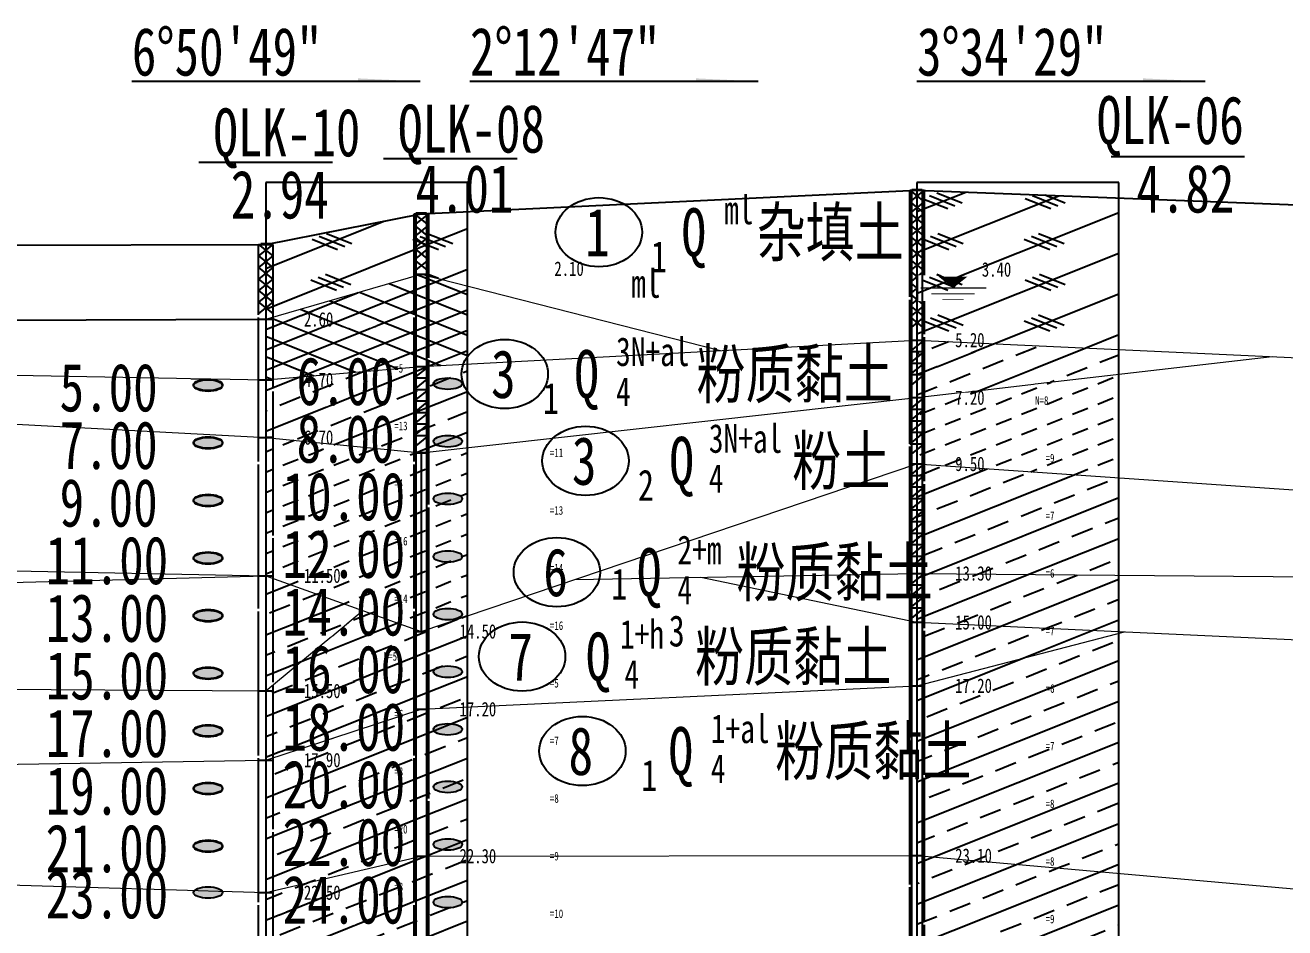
# Model space of a CAD drawing. Header units: millimetres. Extents: x 946 to 3601, y 223 to 2569.
# Drawn here: x 1785.34 to 1829.05, y 572.96 to 604.3 of the extents above; entities that cross this region are included whole.
import ezdxf

# ---------------------------------------------------------------- set-up
doc = ezdxf.new("R2010")
doc.units = ezdxf.units.MM
doc.linetypes.add('sx', pattern=[10, 5, 0, 5, 0])
for name, color, linetype in [('dz-temp', 4, 'Continuous'), ('GiCAD_PouMian', 7, 'Continuous'), ('GICAD_QUYANG', 7, 'Continuous'), ('地形线', 7, 'Continuous'), ('地质-地层符号', 3, 'Continuous'), ('地质-地面线', 7, 'Continuous'), ('地质-填充花纹', 8, 'Continuous'), ('地质-标贯', 7, 'Continuous'), ('地质-水位线', 5, 'Continuous'), ('地质-钻孔', 7, 'Continuous')]:
    doc.layers.add(name, color=color, linetype=linetype)
doc.layers.add('地质-地层线', color=7, linetype='Continuous', lineweight=15)
doc.layers.add('地质-文字', color=7, linetype='Continuous', lineweight=15)
doc.styles.add('LZ_PMT_LINE', font='', dxfattribs={"height": 2})
doc.styles.add('剖线方向', font='', dxfattribs={"width": 0.7, "height": 2.5})
doc.styles.add('地下水位', font='', dxfattribs={"width": 0.7, "height": 2.5})
doc.styles.add('地层编号', font='', dxfattribs={"width": 0.7, "height": 3})
doc.styles.add('层底标注', font='', dxfattribs={"width": 0.7, "height": 2.5})
doc.styles.add('岩土名称', font='', dxfattribs={"width": 0.7, "height": 3})
doc.styles.add('时代', font='', dxfattribs={"width": 0.7, "height": 3})
doc.styles.add('标贯动探', font='', dxfattribs={"width": 0.7, "height": 1.5})
doc.styles.get('LZ_PMT_LINE').set_extended_font_data('仿宋_GB2312')
doc.styles.get('剖线方向').set_extended_font_data('仿宋_GB2312')
doc.styles.get('地下水位').set_extended_font_data('仿宋_GB2312')
doc.styles.get('地层编号').set_extended_font_data('仿宋_GB2312')
doc.styles.get('层底标注').set_extended_font_data('仿宋_GB2312')
doc.styles.get('岩土名称').set_extended_font_data('仿宋_GB2312')
doc.styles.get('时代').set_extended_font_data('仿宋_GB2312')
doc.styles.get('标贯动探').set_extended_font_data('仿宋_GB2312')
doc.linetypes.add('swx', pattern='A,7,-1.5,["●",LZ_PMT_LINE,S=0.05,R=0,X=0,Y=0],-1.5', length=10)
pattern_1 = [(21.80141, (0, 0), (-1.7677652, 0.7071061), []), (21.80141, (1.75, 0), (-1.7677652, 0.7071061), [0.76157655, -0.47598506])]
pattern_2 = [(21.80141, (0, 0), (-0.88388348, 0.3535534), [0.57118298, -0.38078866])]
pattern_3 = [(21.80141, (0, 0), (-0.88388348, 0.3535534), []), (158.19859, (0, 0), (-0.88388348, -0.3535534), [])]
pattern_4 = [(21.80141, (0, 0), (-1.76776695, 0.7071068), []), (158.19859, (0.625, -0.1), (-3.535534, -1.4142136), [0.9519716, -2.855915]), (158.19859, (0.375, -0.2), (-3.535534, -1.4142136), [0.9519716, -2.855915]), (158.19859, (0.125, -0.3), (-3.535534, -1.4142136), [0.9519716, -2.855915]), (158.19859, (4.125, -0.1), (-3.535534, -1.4142136), [0.9519716, -2.855915]), (158.19859, (3.875, -0.2), (-3.535534, -1.4142136), [0.9519716, -2.855915]), (158.19859, (3.625, -0.3), (-3.535534, -1.4142136), [0.9519716, -2.855915])]

# ---------------------------------------------------------------- blocks, each defined once
blk = doc.blocks.new('shuiweifh')
at = {"color": 7, "linetype": 'swx'}
blk.add_wipeout([(-2.465, -2.243), (2.541, -2.243), (2.541, 2.218), (-2.465, 2.218)], dxfattribs=at).dxf.layer = '地质-水位线'
at = {"color": 7}
blk.add_lwpolyline([(0, 0, 0, 2, 0), (0, 2, 2, 2, 0)], format="xyseb", dxfattribs=at)
for points, const_width in [([(-2.251, 0.024), (2.321, 0.024)], 0.075), ([(-1.5, -1), (1.5, -1)], 0.075), ([(-0.75, -2), (0.75, -2)], 0.05)]:
    blk.add_lwpolyline(points, dxfattribs=dict(at, const_width=const_width))
blk = doc.blocks.new('pxfx')
blk.add_hatch(color=7).paths.add_polyline_path([(15.687, 0), (15.687, 0.52), (20.099, 0)])
at = {"color": 7, "linetype": 'Continuous'}
blk.add_wipeout([(-10.226, -0.218), (10.317, -0.218), (10.317, 0.725), (-10.226, 0.725)], dxfattribs=at)
at = {"layer": '地形线', "color": 7}
blk.add_line((20, 0), (0, 0), dxfattribs=at)
blk = doc.blocks.new('WipeoutBlock')
at = {"color": 7}
blk.add_wipeout([(0, 0), (0, 1), (1, 1), (1, 0)], dxfattribs=at)
blk = doc.blocks.new('gkqy_yuan.dwg不标1')
at = {"layer": 'GiCAD_PouMian'}
h = blk.add_hatch(color=7, dxfattribs=at)
edge = h.paths.add_edge_path()
edge.add_arc((0, 0), 1, 0, 360)
at = {"layer": 'GICAD_QUYANG', "color": 7}
blk.add_circle((0, 0), 1, dxfattribs=at)

msp = doc.modelspace()

# ---------------------------------------------------------------- hatches: boundary and pattern name
for points in [[(1796.889, 602.345), (1796.889, 602.449), (1799.095, 602.345)], [(1808.618, 602.345), (1808.618, 602.449), (1810.824, 602.345)]]:
    msp.add_hatch(color=7).paths.add_polyline_path(points)
at = {"layer": '地质-填充花纹', "linetype": 'Continuous'}
h = msp.add_hatch(dxfattribs=at)
h.set_pattern_fill('GKZTT', color=256, scale=0.25, style=0, pattern_type=2)
h.set_pattern_definition(pattern_4)
h.paths.add_polyline_path([(1800.688, 595.243), (1799.088, 595.651), (1799.088, 597.751), (1800.688, 597.827)])
h = msp.add_hatch(dxfattribs=at)
h.set_pattern_fill('GKSTT', color=256, scale=0.25, style=0, pattern_type=2)
h.set_pattern_definition(pattern_3)
h.paths.add_polyline_path([(1800.688, 595.243), (1800.688, 592.536), (1799.088, 592.451), (1799.088, 595.651)])
h = msp.add_hatch(dxfattribs=at)
h.set_pattern_fill('GLYNT', color=256, scale=0.25, style=0, pattern_type=2)
h.set_pattern_definition(pattern_1)
h.paths.add_polyline_path([(1800.688, 589.629), (1799.088, 589.451), (1799.088, 592.451), (1800.688, 592.536)])
h = msp.add_hatch(dxfattribs=at)
h.set_pattern_fill('GKFT', color=256, scale=0.25, style=0, pattern_type=2)
h.set_pattern_definition(pattern_2)
h.paths.add_polyline_path([(1800.688, 583.792), (1799.088, 583.251), (1799.088, 589.451), (1800.688, 589.629)])
h = msp.add_hatch(dxfattribs=at)
h.set_pattern_fill('GLYNT', color=256, scale=0.25, style=0, pattern_type=2)
h.set_pattern_definition(pattern_1)
h.paths.add_polyline_path([(1823.288, 588.583), (1823.288, 585.206), (1816.288, 585.266), (1816.288, 589.066)])
h = msp.add_hatch(dxfattribs=at)
h.set_pattern_fill('GLYNT', color=256, scale=0.25, style=0, pattern_type=2)
h.set_pattern_definition(pattern_1)
h.paths.add_polyline_path([(1823.288, 585.206), (1823.288, 583.242), (1816.288, 583.566), (1816.288, 585.266)])
h = msp.add_hatch(dxfattribs=at)
h.set_pattern_fill('GLYNT', color=256, scale=0.25, style=0, pattern_type=2)
h.set_pattern_definition(pattern_1)
h.paths.add_polyline_path([(1800.688, 580.627), (1799.088, 580.551), (1799.088, 583.251), (1800.688, 583.792)])
h = msp.add_hatch(dxfattribs=at)
h.set_pattern_fill('GLYNT', color=256, scale=0.25, style=0, pattern_type=2)
h.set_pattern_definition(pattern_1)
h.paths.add_polyline_path([(1823.288, 583.242), (1823.288, 583.181), (1816.288, 581.366), (1816.288, 583.566)])
h = msp.add_hatch(dxfattribs=at)
h.set_pattern_fill('GLYNT', color=256, scale=0.25, style=0, pattern_type=2)
h.set_pattern_definition(pattern_1)
h.paths.add_polyline_path([(1823.288, 574.851), (1816.288, 575.466), (1816.288, 581.366), (1823.288, 583.181)])
h = msp.add_hatch(dxfattribs=at)
h.set_pattern_fill('GLYNT', color=256, scale=0.25, style=0, pattern_type=2)
h.set_pattern_definition(pattern_1)
h.paths.add_polyline_path([(1800.688, 575.453), (1799.088, 575.451), (1799.088, 580.551), (1800.688, 580.627)])
h = msp.add_hatch(dxfattribs=at)
h.set_pattern_fill('GLYNT', color=256, scale=0.25, style=0, pattern_type=2)
h.set_pattern_definition(pattern_1)
h.paths.add_polyline_path([(1800.688, 566.894), (1799.088, 566.651), (1799.088, 575.451), (1800.688, 575.453)])
h = msp.add_hatch(dxfattribs=at)
h.set_pattern_fill('GLYNT', color=256, scale=0.25, style=0, pattern_type=2)
h.set_pattern_definition(pattern_1)
h.paths.add_polyline_path([(1823.288, 574.851), (1823.288, 569.074), (1816.288, 569.266), (1816.288, 575.466)])

# ---------------------------------------------------------------- linework, layer by layer
at = {"color": 7, "linetype": 'Continuous'}
msp.add_line((1597.888, 593.524), (1793.688, 594.084), dxfattribs=at)
at = {"layer": 'dz-temp', "color": 7, "linetype": 'Continuous'}
for p, q in [((1800.688, 598.834), (1793.688, 598.834)), ((1793.688, 598.834), (1793.688, 517.745)), ((1800.688, 517.745), (1800.688, 598.834)), ((1823.288, 598.834), (1816.288, 598.834)), ((1823.288, 528.566), (1823.288, 598.834))]:
    msp.add_line(p, q, dxfattribs=at)
at = {"layer": '地形线', "color": 7}
for p, q in [((1799.045, 602.345), (1789.045, 602.345)), ((1810.775, 602.345), (1800.775, 602.345))]:
    msp.add_line(p, q, dxfattribs=at)
at = {"layer": '地质-地层符号', "color": 7, "linetype": 'Continuous'}
for centre in [(1805.248, 597.108), (1801.982, 592.185), (1804.786, 589.172), (1803.793, 585.306), (1802.584, 582.377), (1804.678, 579.097)]:
    msp.add_ellipse(centre, major_axis=(-1.5, 0), ratio=0.8, dxfattribs=at)
at = {"layer": '地质-地层线', "color": 7}
for p, q in [((1799.088, 595.651), (1809.473, 593.004)), ((1799.088, 592.451), (1816.288, 593.366)), ((1793.688, 591.984), (1799.088, 592.451)), ((1799.088, 583.251), (1816.288, 589.066)), ((1816.288, 589.066), (1842.788, 587.238)), ((1804.404, 585.048), (1816.288, 585.266)), ((1816.288, 585.266), (1842.788, 585.038)), ((1808.791, 585.129), (1816.288, 583.566)), ((1816.288, 583.566), (1842.788, 582.338)), ((1816.288, 581.366), (1823.486, 583.233)), ((1799.088, 580.551), (1816.288, 581.366)), ((1799.088, 575.451), (1816.288, 575.466)), ((1816.288, 575.466), (1842.788, 573.138))]:
    msp.add_line(p, q, dxfattribs=at)
at = {"layer": '地质-地面线', "color": 7, "linetype": 'Continuous'}
for p, q in [((1799.088, 597.751), (1816.288, 598.566)), ((1816.288, 598.566), (1842.788, 597.538)), ((1793.688, 596.684), (1799.088, 597.751)), ((1597.888, 596.124), (1793.688, 596.684))]:
    msp.add_line(p, q, dxfattribs=at)
at = {"layer": '地质-钻孔', "color": 7, "linetype": 'Continuous'}
for p, q in [((1823.021, 599.742), (1827.653, 599.742)), ((1791.372, 599.54), (1796.004, 599.54)), ((1797.779, 599.671), (1802.411, 599.671)), ((1816.038, 598.566), (1816.538, 598.566)), ((1816.038, 598.566), (1816.538, 598.166)), ((1816.538, 598.566), (1816.038, 598.166)), ((1816.114, 598.596), (1816.463, 598.596)), ((1816.038, 598.166), (1816.538, 597.766)), ((1816.538, 598.166), (1816.038, 597.766)), ((1798.838, 597.751), (1799.338, 597.751)), ((1798.838, 597.751), (1799.338, 597.351)), ((1799.338, 597.751), (1798.838, 597.351)), ((1798.914, 597.781), (1799.263, 597.781)), ((1798.914, 513.745), (1798.914, 597.781)), ((1799.263, 597.781), (1799.263, 513.751)), ((1816.038, 597.766), (1816.538, 597.366)), ((1816.538, 597.766), (1816.038, 597.366)), ((1798.838, 597.351), (1799.338, 596.951)), ((1799.338, 597.351), (1798.838, 596.951)), ((1816.038, 597.366), (1816.538, 596.966)), ((1816.538, 597.366), (1816.038, 596.966)), ((1793.438, 596.684), (1793.938, 596.684)), ((1793.438, 596.684), (1793.938, 596.284)), ((1793.938, 596.684), (1793.438, 596.284)), ((1793.514, 596.714), (1793.863, 596.714)), ((1798.838, 596.951), (1799.338, 596.551)), ((1799.338, 596.951), (1798.838, 596.551)), ((1816.038, 596.966), (1816.538, 596.566)), ((1816.538, 596.966), (1816.038, 596.566)), ((1793.438, 596.284), (1793.938, 595.884)), ((1793.938, 596.284), (1793.438, 595.884)), ((1798.838, 596.551), (1799.338, 596.151)), ((1799.338, 596.551), (1798.838, 596.151)), ((1816.038, 596.566), (1816.538, 596.166)), ((1816.538, 596.566), (1816.038, 596.166)), ((1793.438, 595.884), (1793.938, 595.484)), ((1793.938, 595.884), (1793.438, 595.484)), ((1798.838, 596.151), (1799.338, 595.751)), ((1799.338, 596.151), (1798.838, 595.751)), ((1816.038, 596.166), (1816.538, 595.766)), ((1816.538, 596.166), (1816.038, 595.766)), ((1816.038, 595.766), (1816.538, 595.366)), ((1816.538, 595.766), (1816.038, 595.366)), ((1793.438, 595.484), (1793.938, 595.084)), ((1793.938, 595.484), (1793.438, 595.084)), ((1798.838, 595.651), (1799.338, 595.651)), ((1798.838, 595.651), (1799.338, 595.651)), ((1816.038, 595.366), (1816.538, 594.966)), ((1816.538, 595.366), (1816.038, 594.966)), ((1793.438, 595.084), (1793.938, 594.684)), ((1793.938, 595.084), (1793.438, 594.684)), ((1816.038, 594.966), (1816.538, 594.566)), ((1816.538, 594.966), (1816.038, 594.566)), ((1793.438, 594.684), (1793.938, 594.284)), ((1793.938, 594.684), (1793.438, 594.284)), ((1816.038, 594.566), (1816.538, 594.166)), ((1816.538, 594.566), (1816.038, 594.166)), ((1793.438, 594.084), (1793.938, 594.084)), ((1793.438, 594.084), (1793.938, 594.084)), ((1816.038, 594.166), (1816.538, 593.766)), ((1816.538, 594.166), (1816.038, 593.766)), ((1816.038, 593.366), (1816.538, 593.366)), ((1816.038, 593.366), (1816.538, 593.366)), ((1816.538, 593.366), (1816.038, 592.966)), ((1816.038, 593.366), (1816.538, 593.366)), ((1816.538, 593.366), (1816.538, 593.366)), ((1816.038, 592.966), (1816.538, 592.966)), ((1816.538, 592.966), (1816.038, 592.566)), ((1816.538, 592.966), (1816.538, 592.966)), ((1798.838, 592.451), (1799.338, 592.451)), ((1798.838, 592.451), (1799.338, 592.451)), ((1798.838, 592.451), (1799.338, 592.451)), ((1799.338, 592.451), (1798.838, 592.051)), ((1799.338, 592.451), (1799.338, 592.451)), ((1816.038, 592.566), (1816.538, 592.566)), ((1816.538, 592.566), (1816.038, 592.166)), ((1816.538, 592.566), (1816.538, 592.566)), ((1793.438, 591.984), (1793.938, 591.984)), ((1793.438, 591.984), (1793.938, 591.984)), ((1798.838, 592.051), (1799.338, 592.051)), ((1799.338, 592.051), (1798.838, 591.651)), ((1799.338, 592.051), (1799.338, 592.051)), ((1816.038, 592.166), (1816.538, 592.166)), ((1816.538, 592.166), (1816.038, 591.766)), ((1816.538, 592.166), (1816.538, 592.166)), ((1798.838, 591.651), (1799.338, 591.651)), ((1799.338, 591.651), (1798.838, 591.251)), ((1799.338, 591.651), (1799.338, 591.651)), ((1798.838, 591.251), (1799.338, 591.251)), ((1799.338, 591.251), (1798.838, 590.851)), ((1799.338, 591.251), (1799.338, 591.251)), ((1816.038, 591.366), (1816.538, 591.366)), ((1816.038, 591.366), (1816.538, 591.366)), ((1816.038, 591.366), (1816.538, 591.366)), ((1816.538, 591.366), (1816.038, 590.966)), ((1816.038, 590.966), (1816.538, 590.966)), ((1816.538, 590.966), (1816.038, 590.566)), ((1816.538, 591.366), (1816.538, 591.366)), ((1816.538, 590.966), (1816.538, 590.966)), ((1798.838, 590.851), (1799.338, 590.851)), ((1799.338, 590.851), (1798.838, 590.451)), ((1799.338, 590.851), (1799.338, 590.851)), ((1816.038, 590.566), (1816.538, 590.566)), ((1816.538, 590.566), (1816.038, 590.166)), ((1816.538, 590.566), (1816.538, 590.566)), ((1798.838, 590.451), (1799.338, 590.451)), ((1799.338, 590.451), (1798.838, 590.051)), ((1799.338, 590.451), (1799.338, 590.451)), ((1816.038, 590.166), (1816.538, 590.166)), ((1816.538, 590.166), (1816.038, 589.766)), ((1816.538, 590.166), (1816.538, 590.166)), ((1793.438, 589.984), (1793.938, 589.984)), ((1793.438, 589.984), (1793.938, 589.984)), ((1793.438, 589.984), (1793.938, 589.984)), ((1793.938, 589.984), (1793.688, 589.984)), ((1793.688, 589.984), (1793.688, 585.184)), ((1798.838, 590.051), (1799.338, 590.051)), ((1799.338, 590.051), (1798.838, 589.651)), ((1799.338, 590.051), (1799.338, 590.051)), ((1816.038, 589.766), (1816.538, 589.766)), ((1816.538, 589.766), (1816.038, 589.366)), ((1816.538, 589.766), (1816.538, 589.766)), ((1798.838, 589.451), (1799.338, 589.451)), ((1798.838, 589.451), (1799.338, 589.451)), ((1798.838, 589.451), (1799.338, 589.451)), ((1799.338, 589.451), (1799.088, 589.451)), ((1799.088, 589.451), (1799.088, 583.251)), ((1816.038, 589.066), (1816.538, 589.066)), ((1816.038, 589.066), (1816.538, 589.066)), ((1816.538, 589.066), (1816.038, 588.666)), ((1816.038, 589.066), (1816.538, 589.066)), ((1816.538, 589.066), (1816.538, 589.066)), ((1816.038, 588.666), (1816.538, 588.666)), ((1816.538, 588.666), (1816.038, 588.266)), ((1816.538, 588.666), (1816.538, 588.666)), ((1816.038, 588.266), (1816.538, 588.266)), ((1816.538, 588.266), (1816.038, 587.866)), ((1816.538, 588.266), (1816.538, 588.266)), ((1816.038, 587.866), (1816.538, 587.866)), ((1816.538, 587.866), (1816.038, 587.466)), ((1816.038, 587.466), (1816.538, 587.466)), ((1816.538, 587.466), (1816.038, 587.066)), ((1816.538, 587.866), (1816.538, 587.866)), ((1816.538, 587.466), (1816.538, 587.466)), ((1816.038, 587.066), (1816.538, 587.066)), ((1816.538, 587.066), (1816.038, 586.666)), ((1816.538, 587.066), (1816.538, 587.066)), ((1816.038, 586.666), (1816.538, 586.666)), ((1816.538, 586.666), (1816.038, 586.266)), ((1816.538, 586.666), (1816.538, 586.666)), ((1816.038, 586.266), (1816.538, 586.266)), ((1816.538, 586.266), (1816.038, 585.866)), ((1816.538, 586.266), (1816.538, 586.266)), ((1816.038, 585.866), (1816.538, 585.866)), ((1816.538, 585.866), (1816.038, 585.466)), ((1816.538, 585.866), (1816.538, 585.866)), ((1816.038, 585.266), (1816.538, 585.266)), ((1816.038, 585.266), (1816.538, 585.266)), ((1816.038, 585.266), (1816.538, 585.266)), ((1816.538, 585.266), (1816.038, 584.866)), ((1816.538, 585.266), (1816.538, 585.266)), ((1793.438, 585.184), (1793.938, 585.184)), ((1793.438, 585.184), (1793.938, 585.184)), ((1816.038, 584.866), (1816.538, 584.866)), ((1816.538, 584.866), (1816.038, 584.466)), ((1816.538, 584.866), (1816.538, 584.866)), ((1816.038, 584.466), (1816.538, 584.466)), ((1816.538, 584.466), (1816.038, 584.066)), ((1816.538, 584.466), (1816.538, 584.466)), ((1816.038, 584.066), (1816.538, 584.066)), ((1816.538, 584.066), (1816.038, 583.666)), ((1816.538, 584.066), (1816.538, 584.066)), ((1816.038, 583.566), (1816.538, 583.566)), ((1816.038, 583.566), (1816.538, 583.566)), ((1798.838, 583.251), (1799.338, 583.251)), ((1798.838, 583.251), (1799.338, 583.251)), ((1816.038, 581.366), (1816.538, 581.366)), ((1816.038, 581.366), (1816.538, 581.366)), ((1793.438, 581.184), (1793.938, 581.184)), ((1793.438, 581.184), (1793.938, 581.184)), ((1798.838, 580.551), (1799.338, 580.551)), ((1798.838, 580.551), (1799.338, 580.551)), ((1793.438, 578.784), (1793.938, 578.784)), ((1793.438, 578.784), (1793.938, 578.784)), ((1798.838, 575.451), (1799.338, 575.451)), ((1798.838, 575.451), (1799.338, 575.451)), ((1816.038, 575.466), (1816.538, 575.466)), ((1816.038, 575.466), (1816.538, 575.466)), ((1793.438, 574.184), (1793.938, 574.184)), ((1793.438, 574.184), (1793.938, 574.184))]:
    msp.add_line(p, q, dxfattribs=at)
at = {"layer": '地质-钻孔', "color": 7, "linetype": 'sx'}
for p, q in [((1816.038, 598.566), (1816.538, 598.566)), ((1816.038, 528.566), (1816.038, 598.566)), ((1816.538, 598.566), (1816.538, 528.566)), ((1798.838, 597.751), (1799.338, 597.751)), ((1798.838, 517.745), (1798.838, 597.751)), ((1799.338, 597.751), (1799.338, 517.745)), ((1793.438, 596.684), (1793.938, 596.684)), ((1793.438, 517.745), (1793.438, 596.684)), ((1793.938, 596.684), (1793.938, 517.745))]:
    msp.add_line(p, q, dxfattribs=at)

# ---------------------------------------------------------------- block references
at = {"color": 7, "linetype": 'Continuous'}
for name, p, xscale, yscale in [('pxfx', (1816.288, 602.345), 0.5, 0.2), ('gkqy_yuan.dwg不标1', (1800.007, 591.851), 0.5, 0.2), ('gkqy_yuan.dwg不标1', (1800.007, 591.851), 0.5, 0.2), ('WipeoutBlock', (1794.66, 591.066), 2.137297264305244, 0.4605405405405509), ('gkqy_yuan.dwg不标1', (1800.007, 589.851), 0.5, 0.2), ('gkqy_yuan.dwg不标1', (1800.007, 589.851), 0.5, 0.2), ('WipeoutBlock', (1794.66, 589.066), 2.137297264305244, 0.4605405405405509), ('gkqy_yuan.dwg不标1', (1800.007, 587.851), 0.5, 0.2), ('gkqy_yuan.dwg不标1', (1800.007, 587.851), 0.5, 0.2), ('WipeoutBlock', (1794.176, 587.066), 2.621621580381725, 0.4605405405405509), ('gkqy_yuan.dwg不标1', (1800.007, 585.851), 0.5, 0.2), ('gkqy_yuan.dwg不标1', (1800.007, 585.851), 0.5, 0.2), ('WipeoutBlock', (1794.176, 585.066), 2.621621580381725, 0.4605405405405509), ('gkqy_yuan.dwg不标1', (1800.007, 583.851), 0.5, 0.2), ('gkqy_yuan.dwg不标1', (1800.007, 583.851), 0.5, 0.2), ('WipeoutBlock', (1794.176, 583.066), 2.621621580381725, 0.4605405405405509), ('gkqy_yuan.dwg不标1', (1800.007, 581.851), 0.5, 0.2), ('gkqy_yuan.dwg不标1', (1800.007, 581.851), 0.5, 0.2), ('WipeoutBlock', (1794.176, 581.066), 2.621621580381725, 0.4605405405405509), ('gkqy_yuan.dwg不标1', (1800.007, 579.851), 0.5, 0.2), ('gkqy_yuan.dwg不标1', (1800.007, 579.851), 0.5, 0.2), ('WipeoutBlock', (1794.176, 579.066), 2.621621580381725, 0.4605405405405509), ('gkqy_yuan.dwg不标1', (1800.007, 577.851), 0.5, 0.2), ('gkqy_yuan.dwg不标1', (1800.007, 577.851), 0.5, 0.2), ('WipeoutBlock', (1794.176, 577.066), 2.621621580381725, 0.4605405405405509), ('gkqy_yuan.dwg不标1', (1800.007, 575.851), 0.5, 0.2), ('gkqy_yuan.dwg不标1', (1800.007, 575.851), 0.5, 0.2), ('WipeoutBlock', (1794.176, 575.066), 2.621621580381725, 0.4605405405405509), ('gkqy_yuan.dwg不标1', (1800.007, 573.851), 0.5, 0.2), ('WipeoutBlock', (1794.176, 573.066), 2.621621580381725, 0.4605405405405509)]:
    msp.add_blockref(name, p, dxfattribs=dict(at, xscale=xscale, yscale=yscale))
at = {"linetype": 'Continuous'}
for p, xscale, yscale in [((1794.913, 593.794), 2.621621580381725, 0.5556756756756659), ((1791.088, 591.569, 0), 1.200000009999894, 0.4800000039999577), ((1791.088, 589.569, 0), 1.200000009999894, 0.4800000039999577), ((1809.344, 589.426, 0), 1.200000009999894, 0.4800000039999577), ((1791.088, 587.569, 0), 1.200000009999894, 0.4800000039999577), ((1791.088, 585.569, 0), 1.200000009999894, 0.4800000039999577), ((1791.088, 583.569, 0), 1.200000009999894, 0.4800000039999577), ((1791.088, 581.569, 0), 1.200000009999894, 0.4800000039999577), ((1791.088, 579.544, 0), 1.200000009999894, 0.4800000039999577), ((1791.088, 577.569, 0), 1.200000009999894, 0.4800000039999577), ((1791.088, 575.569, 0), 1.200000009999894, 0.4800000039999577), ((1791.088, 573.944, 0), 1.200000009999894, 0.4800000039999577)]:
    msp.add_blockref('WipeoutBlock', p, dxfattribs=dict(at, xscale=xscale, yscale=yscale))
at = {"linetype": 'Continuous', "xscale": 3.332400027769706, "yscale": 1.332960011107883, "zscale": 2.777}
msp.add_blockref('WipeoutBlock', (1816.999, 591.609, 0), dxfattribs=at)

# ---------------------------------------------------------------- texts
at = {"color": 7, "linetype": 'Continuous', "style": '剖线方向', "width": 0.75}
for s, p in [('6°50\'49"', (1789.045, 602.545)), ('2°12\'47"', (1800.775, 602.545)), ('QLK-10', (1791.872, 599.74)), ('QLK-08', (1798.279, 599.871)), ('QLK-06', (1822.526, 600.167)), ('4.01', (1798.884, 597.787)), ('4.82', (1823.899, 597.791)), ('2.94', (1792.477, 597.584)), ('5.00', (1786.537, 590.887)), ('7.00', (1786.537, 588.887)), ('9.00', (1786.537, 586.887)), ('11.00', (1786.053, 584.887)), ('13.00', (1786.053, 582.887)), ('15.00', (1786.053, 580.887)), ('17.00', (1786.053, 578.887)), ('19.00', (1786.053, 576.887)), ('21.00', (1786.053, 574.887)), ('23.00', (1786.053, 573.287))]:
    msp.add_text(s, height=1.6667, dxfattribs=at).set_placement(p)
at = {"layer": '地质-地层符号', "color": 7, "linetype": 'Continuous', "width": 0.75}
for s, height, style, p in [('ml', 0.9997, '时代', (1809.594, 597.386)), ('Q', 1.666, '时代', (1808.118, 596.275)), ('杂填土', 1.6662, '岩土名称', (1810.72, 596.275)), ('1', 1.666, '地层编号', (1804.777, 596.275)), ('1', 1.083, '地层编号', (1807.058, 595.72)), ('ml', 0.9997, '时代', (1806.372, 594.833)), ('3N+al', 0.9997, '时代', (1805.845, 592.463)), ('粉质黏土', 1.6662, '岩土名称', (1808.636, 591.352)), ('3', 1.666, '地层编号', (1801.51, 591.352)), ('Q', 1.666, '时代', (1804.398, 591.352)), ('1', 1.083, '地层编号', (1803.308, 590.797)), ('4', 1, '时代', (1805.845, 591.074)), ('粉土', 1.6662, '岩土名称', (1811.956, 588.339)), ('3', 1.666, '地层编号', (1804.314, 588.339)), ('Q', 1.666, '时代', (1807.696, 588.339)), ('2', 1.083, '地层编号', (1806.606, 587.784)), ('4', 1, '时代', (1809.065, 588.061)), ('2+m', 0.9997, '时代', (1807.975, 585.583)), ('Q', 1.666, '时代', (1806.57, 584.472)), ('粉质黏土', 1.6662, '岩土名称', (1810.023, 584.472)), ('6', 1.666, '地层编号', (1803.322, 584.472)), ('1', 1.083, '地层编号', (1805.682, 584.351)), ('4', 1, '时代', (1807.975, 584.195)), ('1+h', 0.9997, '时代', (1805.981, 582.655)), ('3', 1.083, '地层编号', (1807.674, 582.728)), ('7', 1.666, '地层编号', (1802.112, 581.544)), ('Q', 1.666, '时代', (1804.799, 581.544)), ('粉质黏土', 1.6662, '岩土名称', (1808.586, 581.544)), ('4', 1, '时代', (1806.136, 581.266)), ('1+al', 0.9997, '时代', (1809.135, 579.375)), ('粉质黏土', 1.6662, '岩土名称', (1811.366, 578.264)), ('8', 1.666, '地层编号', (1804.198, 578.264)), ('Q', 1.666, '时代', (1807.667, 578.264)), ('1', 1.083, '地层编号', (1806.721, 577.709)), ('4', 1, '时代', (1809.135, 577.986))]:
    msp.add_text(s, height=height, dxfattribs=dict(at, style=style)).set_placement(p)
at = {"layer": '地质-文字', "color": 7, "linetype": 'Continuous', "style": '层底标注', "width": 0.75}
for s, p in [('2.10', (1803.705, 595.592)), ('9.50', (1817.613, 588.816)), ('13.30', (1817.613, 585.016)), ('15.00', (1817.613, 583.316)), ('14.50', (1800.413, 583.001)), ('17.20', (1817.613, 581.116)), ('17.20', (1800.413, 580.301)), ('22.30', (1800.413, 575.201)), ('23.10', (1817.613, 575.216)), ('22.50', (1795.013, 573.934))]:
    msp.add_text(s, height=0.5, dxfattribs=at).set_placement(p)
at = {"layer": '地质-标贯', "color": 7, "linetype": 'Continuous', "style": '标贯动探', "width": 0.75}
for s, p in [('=5', (1798.151, 592.234)), ('=13', (1798.151, 590.234)), ('=11', (1803.551, 589.301)), ('=9', (1820.751, 589.116)), ('=4', (1798.151, 588.234)), ('=13', (1803.551, 587.301)), ('=7', (1820.751, 587.116)), ('=16', (1798.151, 586.234)), ('=14', (1803.551, 585.301)), ('=6', (1820.751, 585.116)), ('=14', (1798.151, 584.234)), ('=16', (1803.551, 583.301)), ('=7', (1820.751, 583.116)), ('N=5', (1797.788, 582.234)), ('=5', (1803.551, 581.301)), ('=6', (1820.751, 581.116)), ('=6', (1798.151, 580.234)), ('=7', (1803.551, 579.301)), ('=7', (1820.751, 579.116)), ('=8', (1798.151, 578.234)), ('=8', (1803.551, 577.301)), ('=8', (1820.751, 577.116)), ('=20', (1798.151, 576.234)), ('=9', (1803.551, 575.301)), ('=8', (1820.751, 575.116)), ('=8', (1798.151, 574.234)), ('=10', (1803.551, 573.301)), ('=9', (1820.751, 573.116))]:
    msp.add_text(s, height=0.3, dxfattribs=at).set_placement(p)

# ---------------------------------------------------------------- next in the draw order: hatches: boundary and pattern name
at = {"layer": '地质-填充花纹', "linetype": 'Continuous'}
h = msp.add_hatch(dxfattribs=at)
h.set_pattern_fill('GKZTT', color=256, scale=0.25, style=0, pattern_type=2)
h.set_pattern_definition(pattern_4)
h.paths.add_polyline_path([(1799.088, 595.651), (1793.688, 594.084), (1793.688, 596.684), (1799.088, 597.751)])
h = msp.add_hatch(dxfattribs=at)
h.set_pattern_fill('GKSTT', color=256, scale=0.25, style=0, pattern_type=2)
h.set_pattern_definition(pattern_3)
h.paths.add_polyline_path([(1799.088, 592.451), (1793.688, 591.984), (1793.688, 594.084), (1799.088, 595.651)])

# ---------------------------------------------------------------- next in the draw order: linework, layer by layer
at = {"layer": '地质-地层线', "color": 7}
msp.add_line((1793.688, 594.084), (1799.088, 595.651), dxfattribs=at)

# ---------------------------------------------------------------- next in the draw order: block references
at = {"linetype": 'Continuous', "xscale": 3.332400027769706, "yscale": 1.332960011107883, "zscale": 2.777}
msp.add_blockref('WipeoutBlock', (1816.999, 591.539, 0), dxfattribs=at)
at = {"linetype": 'Continuous', "xscale": 1.200000009999894, "yscale": 0.4800000039999577}
for p in [(1791.088, 591.544, 0), (1791.088, 589.544, 0), (1809.344, 589.451, 0), (1791.088, 587.544, 0), (1791.088, 585.544, 0), (1791.088, 583.544, 0), (1791.088, 581.544, 0), (1791.088, 579.569, 0), (1791.088, 577.544, 0), (1791.088, 575.544, 0)]:
    msp.add_blockref('WipeoutBlock', p, dxfattribs=at)
at = {"color": 7, "linetype": 'Continuous'}
for name, p, xscale, yscale in [('WipeoutBlock', (1794.66, 591.066), 2.137297264305244, 0.4605405405405509), ('WipeoutBlock', (1794.66, 589.066), 2.137297264305244, 0.4605405405405509), ('WipeoutBlock', (1794.176, 587.066), 2.621621580381725, 0.4605405405405509), ('WipeoutBlock', (1794.176, 585.066), 2.621621580381725, 0.4605405405405509), ('WipeoutBlock', (1794.176, 583.066), 2.621621580381725, 0.4605405405405509), ('WipeoutBlock', (1794.176, 581.066), 2.621621580381725, 0.4605405405405509), ('WipeoutBlock', (1794.176, 579.066), 2.621621580381725, 0.4605405405405509), ('WipeoutBlock', (1794.176, 577.066), 2.621621580381725, 0.4605405405405509), ('WipeoutBlock', (1794.176, 575.066), 2.621621580381725, 0.4605405405405509), ('gkqy_yuan.dwg不标1', (1791.688, 574.184), 0.5, 0.2)]:
    msp.add_blockref(name, p, dxfattribs=dict(at, xscale=xscale, yscale=yscale))
at = {"layer": '地质-水位线', "color": 7, "linetype": 'swx', "xscale": 0.5, "yscale": 0.2}
msp.add_blockref('shuiweifh', (1817.538, 595.166), dxfattribs=at)

# ---------------------------------------------------------------- next in the draw order: texts
at = {"color": 7, "linetype": 'Continuous', "style": '剖线方向', "width": 0.75}
for s, p in [('3°34\'29"', (1816.288, 602.545)), ('24.00', (1794.276, 573.106))]:
    msp.add_text(s, height=1.6667, dxfattribs=at).set_placement(p)
at = {"layer": '地质-文字', "color": 7, "linetype": 'Continuous', "style": '层底标注', "width": 0.75}
for s, p in [('2.60', (1795.013, 593.834)), ('5.20', (1817.613, 593.116))]:
    msp.add_text(s, height=0.5, dxfattribs=at).set_placement(p)

# ---------------------------------------------------------------- next in the draw order: hatches: boundary and pattern name
at = {"layer": '地质-填充花纹', "linetype": 'Continuous'}
h = msp.add_hatch(dxfattribs=at)
h.set_pattern_fill('GKZTT', color=256, scale=0.25, style=0, pattern_type=2)
h.set_pattern_definition(pattern_4)
h.paths.add_polyline_path([(1823.288, 598.295), (1823.288, 593.042), (1816.288, 593.366), (1816.288, 598.566)])
h = msp.add_hatch(dxfattribs=at)
h.set_pattern_fill('GLYNT', color=256, scale=0.25, style=0, pattern_type=2)
h.set_pattern_definition(pattern_1)
h.paths.add_polyline_path([(1823.288, 593.042), (1823.288, 592.178), (1816.288, 591.366), (1816.288, 593.366)])
h = msp.add_hatch(dxfattribs=at)
h.set_pattern_fill('GLYNT', color=256, scale=0.25, style=0, pattern_type=2)
h.set_pattern_definition(pattern_1)
h.paths.add_polyline_path([(1799.088, 589.451), (1793.688, 589.984), (1793.688, 591.984), (1799.088, 592.451)])
h = msp.add_hatch(dxfattribs=at)
h.set_pattern_fill('GKFT', color=256, scale=0.25, style=0, pattern_type=2)
h.set_pattern_definition(pattern_2)
h.paths.add_polyline_path([(1823.288, 588.583), (1816.288, 589.066), (1816.288, 591.366), (1823.288, 592.178)])
h = msp.add_hatch(dxfattribs=at)
h.set_pattern_fill('GKFT', color=256, scale=0.25, style=0, pattern_type=2)
h.set_pattern_definition(pattern_2)
h.paths.add_polyline_path([(1799.088, 589.451), (1799.088, 583.251), (1797.063, 583.976), (1793.688, 585.184), (1793.688, 589.984)])
h = msp.add_hatch(dxfattribs=at)
h.set_pattern_fill('GLYNT', color=256, scale=0.25, style=0, pattern_type=2)
h.set_pattern_definition(pattern_1)
h.paths.add_polyline_path([(1797.063, 583.976), (1793.688, 581.184), (1793.688, 585.184)])
h = msp.add_hatch(dxfattribs=at)
h.set_pattern_fill('GLYNT', color=256, scale=0.25, style=0, pattern_type=2)
h.set_pattern_definition(pattern_1)
h.paths.add_polyline_path([(1799.088, 583.251), (1799.088, 580.551), (1793.688, 578.784), (1793.688, 581.184), (1797.063, 583.976)])
h = msp.add_hatch(dxfattribs=at)
h.set_pattern_fill('GLYNT', color=256, scale=0.25, style=0, pattern_type=2)
h.set_pattern_definition(pattern_1)
h.paths.add_polyline_path([(1799.088, 575.451), (1793.688, 574.184), (1793.688, 578.784), (1799.088, 580.551)])
h = msp.add_hatch(dxfattribs=at)
h.set_pattern_fill('GLYNT', color=256, scale=0.25, style=0, pattern_type=2)
h.set_pattern_definition(pattern_1)
h.paths.add_polyline_path([(1799.088, 566.651), (1793.688, 567.084), (1793.688, 574.184), (1799.088, 575.451)])

# ---------------------------------------------------------------- next in the draw order: linework, layer by layer
at = {"layer": 'dz-temp', "color": 7, "linetype": 'Continuous'}
msp.add_line((1816.288, 598.834), (1816.288, 528.566), dxfattribs=at)
at = {"layer": '地质-地层线', "color": 7}
for p, q in [((1693.4, 593.797), (1793.688, 591.984)), ((1816.288, 593.366), (1842.788, 592.138)), ((1736.1, 593.025), (1793.688, 589.984)), ((1816.288, 591.366), (1828.614, 592.795)), ((1799.088, 589.451), (1816.288, 591.366)), ((1793.688, 589.984), (1799.088, 589.451)), ((1597.888, 588.924), (1793.688, 585.184)), ((1597.888, 580.024), (1793.688, 585.184)), ((1793.688, 585.184), (1799.088, 583.251)), ((1793.688, 581.184), (1797.063, 583.976)), ((1671.313, 581.959), (1793.688, 581.184)), ((1793.688, 578.784), (1799.088, 580.551)), ((1597.888, 575.524), (1793.688, 578.784)), ((1695.788, 577.154), (1793.688, 574.184)), ((1793.688, 574.184), (1799.088, 575.451))]:
    msp.add_line(p, q, dxfattribs=at)
at = {"layer": '地质-钻孔', "color": 7, "linetype": 'Continuous'}
for p, q in [((1816.114, 528.566), (1816.114, 598.596)), ((1816.463, 598.596), (1816.463, 528.566))]:
    msp.add_line(p, q, dxfattribs=at)

# ---------------------------------------------------------------- next in the draw order: block references
at = {"color": 7, "linetype": 'Continuous', "xscale": 0.5, "yscale": 0.2}
for p in [(1791.688, 591.809), (1791.688, 591.784), (1791.688, 589.809), (1791.688, 589.784), (1791.688, 587.809), (1791.688, 587.784), (1791.688, 585.809), (1791.688, 585.784), (1791.688, 583.809), (1791.688, 583.784), (1791.688, 581.809), (1791.688, 581.784), (1791.688, 579.809), (1791.688, 579.784), (1791.688, 577.809), (1791.688, 577.784), (1791.688, 575.809), (1791.688, 575.784)]:
    msp.add_blockref('gkqy_yuan.dwg不标1', p, dxfattribs=at)

# ---------------------------------------------------------------- next in the draw order: texts
at = {"color": 7, "linetype": 'Continuous', "style": '剖线方向', "width": 0.75}
for s, p in [('6.00', (1794.76, 591.106)), ('6.00', (1794.76, 591.106)), ('8.00', (1794.76, 589.106)), ('8.00', (1794.76, 589.106)), ('10.00', (1794.276, 587.106)), ('10.00', (1794.276, 587.106)), ('12.00', (1794.276, 585.106)), ('12.00', (1794.276, 585.106)), ('14.00', (1794.276, 583.106)), ('14.00', (1794.276, 583.106)), ('16.00', (1794.276, 581.106)), ('16.00', (1794.276, 581.106)), ('18.00', (1794.276, 579.106)), ('18.00', (1794.276, 579.106)), ('20.00', (1794.276, 577.106)), ('20.00', (1794.276, 577.106)), ('22.00', (1794.276, 575.106)), ('22.00', (1794.276, 575.106))]:
    msp.add_text(s, height=1.6667, dxfattribs=at).set_placement(p)
at = {"layer": '地质-地层符号', "color": 7, "linetype": 'Continuous', "style": '时代', "width": 0.75}
msp.add_text('3N+al', height=0.9997, dxfattribs=at).set_placement((1809.065, 589.45))
at = {"layer": '地质-文字', "color": 7, "linetype": 'Continuous', "style": '层底标注', "width": 0.75}
for s, p in [('4.70', (1795.013, 591.734)), ('7.20', (1817.613, 591.116)), ('6.70', (1795.013, 589.734)), ('11.50', (1795.013, 584.934)), ('15.50', (1795.013, 580.934)), ('17.90', (1795.013, 578.534))]:
    msp.add_text(s, height=0.5, dxfattribs=at).set_placement(p)
at = {"layer": '地质-标贯', "color": 7, "linetype": 'Continuous', "style": '标贯动探', "width": 0.75}
msp.add_text('N=8', height=0.3, dxfattribs=at).set_placement((1820.388, 591.116))
at = {"layer": '地质-水位线', "color": 7, "linetype": 'swx', "style": '地下水位', "width": 0.75}
msp.add_text('3.40', height=0.5, dxfattribs=at).set_placement((1818.538, 595.566))

doc.saveas('drawing.dxf')
